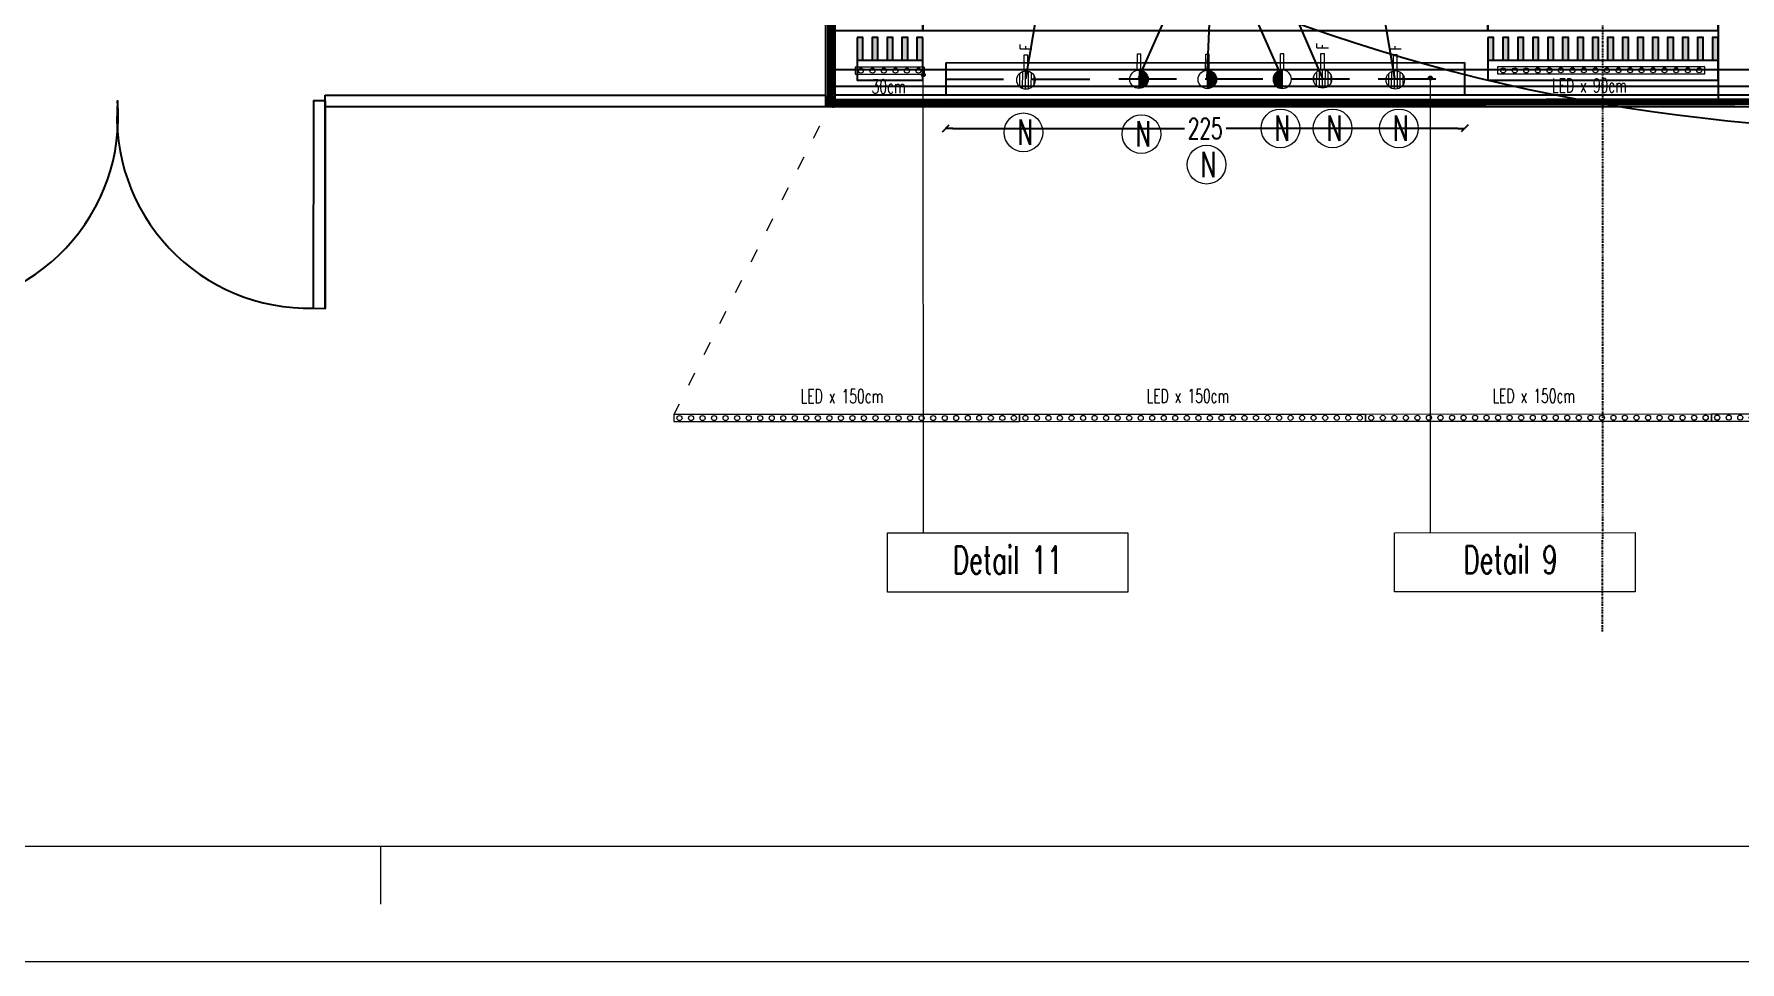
# Model space of a CAD drawing. Header units: millimetres. Extents: x 1734 to 22014, y 983 to 3953.
# Drawn here: x 2633 to 3373, y 983 to 1385 of the extents above; entities that cross this region are included whole.
import ezdxf

# ---------------------------------------------------------------- set-up
doc = ezdxf.new("R2010")
doc.units = ezdxf.units.MM
for name, pattern in [('ACAD_ISO03W100', [30, 12, -18]), ('DASHDOT', [25.4, 12.7, -6.35, 0, -6.35]), ('PUNTO2', [0.125, 0, -0.125]), ('TRATTEGGIATA', [0.75, 0.5, -0.25])]:
    doc.linetypes.add(name, pattern=pattern)
for name, color, linetype in [('CLNG_frame', 3, 'Continuous'), ('FA_struttura', 3, 'Continuous'), ('FLOO_areas', 6, 'Continuous'), ('LAY_frames', 3, 'Continuous'), ('LD_beam', 240, 'Continuous'), ('LD_pointing', 30, 'Continuous'), ('LD_quote', 242, 'Continuous'), ('MATERIALS_blackglass', 10, 'Continuous'), ('MATERIALS_bronzed steel', 21, 'Continuous'), ('SURVEY_axis', 8, 'Continuous'), ('SURVEY_doors', 2, 'Continuous'), ('SURVEY_leaseline', 30, 'Continuous'), ('SURVEY_window', 2, 'Continuous')]:
    doc.layers.add(name, color=color, linetype=linetype)
doc.layers.add('LD_light', color=240, linetype='Continuous', lineweight=5)
doc.layers.add('LD_text', color=7, linetype='Continuous', lineweight=9)
doc.styles.add('SIMPLEX', font='SIMPLEX.SHX', dxfattribs={"width": 0.65})
doc.dimstyles.new('Illuminazione 1_100', dxfattribs={"dimtxt": 9, "dimasz": 3, "dimexe": 0.05, "dimexo": 0.05, "dimgap": 1.5, "dimtad": 0, "dimdec": 0, "dimlfac": -1, "dimzin": 0, "dimdsep": 46, "dimtxsty": 'SIMPLEX', "dimblk": 'LINEET2S', "dimcen": 0, "dimdle": 0.1, "dimse1": 1, "dimse2": 1, "dimclrd": 7, "dimclrt": 256, "dimadec": 0, "dimazin": 0, "dimtfac": 1, "dimtdec": 0, "dimtix": 1, "dimtmove": 2, "dimatfit": 3, "dimldrblk": 'OBLIQUE', "dimfxl": 1, "dimtolj": 1, "dimarcsym": 0})

# ---------------------------------------------------------------- blocks, each defined once
blk = doc.blocks.new('a1')
at = {"layer": 'LD_text'}
blk.add_line((-1050, -2920), (-1050, -2945), dxfattribs=at)
for points in [[(-2100, 0), (2100, 0), (2100, -2970), (-2100, -2970)], [(-2050, -50), (2050, -50), (2050, -2920), (-2050, -2920)]]:
    blk.add_lwpolyline(points, close=True, dxfattribs=at)
blk = doc.blocks.new('*U45')
at = {"layer": 'LD_light'}
blk.add_circle((0, 0), 1.1, dxfattribs=at)
blk = doc.blocks.new('*U46')
at = {"layer": 'LD_light', "color": 0, "linetype": 'ByBlock', "lineweight": -2}
for p in [(0, 0), (5, 0), (10, 0), (15, 0), (20, 0), (25, 0), (30, 0), (35, 0), (40, 0), (45, 0), (50, 0), (55, 0), (60, 0), (65, 0), (70, 0), (75, 0), (80, 0), (85, 0), (90, 0), (95, 0), (100, 0), (105, 0), (110, 0), (115, 0), (120, 0), (125, 0), (130, 0), (135, 0), (140, 0), (145, 0)]:
    blk.add_blockref('*U45', p, dxfattribs=at)
blk = doc.blocks.new('sirio150')
at = {"layer": 'LD_light'}
for p, q in [((150, 1.5), (0, 1.5)), ((0, 1.5), (0, -1.5)), ((150, -1.5), (150, 1.5)), ((0, -1.5), (150, -1.5))]:
    blk.add_line(p, q, dxfattribs=at)
blk.add_blockref('*U46', (2.5, 0), dxfattribs=at)
at = {"layer": 'LD_light', "insert": (55.08, 12.52), "char_height": 6, "attachment_point": 1, "style": 'SIMPLEX'}
blk.add_mtext_dynamic_manual_height_columns('LED x 150cm', width=42.1053, gutter_width=125, heights=[0], dxfattribs=at)
blk = doc.blocks.new('purefplan')
at = {"layer": 'LD_light', "ltscale": 0.5}
h = blk.add_hatch(dxfattribs=at)
h.set_pattern_fill('LINE', color=70, scale=10.75, angle=360, style=0)
h.set_pattern_definition([(1e-08, (-3566.3279, -4637.8118), (-3e-10, 1.34375), [])])
h.paths.add_polyline_path([(4.3, 0, 1), (-4.3, 0, 1)])
at = {"layer": 'LD_light', "color": 70}
for p, q in [((4.22, 0.81), (11.81, 0.81)), ((11.81, 0.81), (11.81, -0.81)), ((4.22, -0.81), (11.81, -0.81))]:
    blk.add_line(p, q, dxfattribs=at)
blk.add_circle((0, 0), 4.3, dxfattribs=at)
at = {"layer": 'LD_light', "color": 70, "insert": (15.27, 0), "char_height": 5.46, "width": 8.0541, "attachment_point": 5, "rotation": 0, "style": 'SIMPLEX'}
blk.add_mtext('F', dxfattribs=at)
blk = doc.blocks.new('purefasciostrettoplan')
at = {"layer": 'LD_light'}
blk.add_hatch(color=256, dxfattribs=at).paths.add_polyline_path([(-4.3, 0, 1), (4.3, 0)])
for p, q in [((4.3, 0), (-4.3, 0)), ((4.22, 0.81), (11.81, 0.81)), ((11.81, 0.81), (11.81, -0.81)), ((4.22, -0.81), (11.81, -0.81))]:
    blk.add_line(p, q, dxfattribs=at)
blk.add_circle((0, 0), 4.3, dxfattribs=at)
blk = doc.blocks.new('LINEET2S')
blk.add_line((-1, 0), (0, 0))
at = {"color": 5}
blk.add_line((0.5, 0.5), (-0.5, -0.5), dxfattribs=at)
blk = doc.blocks.new('*D347')
at = {"layer": 'DEFPOINTS', "color": 0, "transparency": 16777216}
for p in [(3028.83, 1358.38), (3253.83, 1358.53), (3253.83, 1344)]:
    blk.add_point(p, dxfattribs=at)
at = {"layer": 'LD_beam', "color": 7, "lineweight": -2, "transparency": 16777216}
for p, q in [((3031.83, 1344), (3132.31, 1344)), ((3250.83, 1344), (3150.36, 1344))]:
    blk.add_line(p, q, dxfattribs=at)
at = {"layer": 'LD_beam', "color": 7, "lineweight": -2, "transparency": 16777216, "xscale": 3, "yscale": 3, "zscale": 3, "rotation": 180}
blk.add_blockref('LINEET2S', (3028.83, 1344), dxfattribs=at)
at = {"layer": 'LD_beam', "color": 7, "lineweight": -2, "transparency": 16777216, "xscale": 3, "yscale": 3, "zscale": 3}
blk.add_blockref('LINEET2S', (3253.83, 1344), dxfattribs=at)
at = {"layer": 'LD_beam', "transparency": 16777216, "insert": (3141.33, 1344), "char_height": 9, "attachment_point": 5, "style": 'SIMPLEX'}
blk.add_mtext('\\A1;225', dxfattribs=at)
blk = doc.blocks.new('_Oblique')
at = {"color": 0, "linetype": 'ByBlock', "lineweight": -2}
blk.add_line((-0.5, -0.5), (0.5, 0.5), dxfattribs=at)
blk = doc.blocks.new('n')
at = {"layer": 'LD_light'}
blk.add_circle((0, 0), 8.4, dxfattribs=at)
at = {"layer": 'LD_light', "style": 'SIMPLEX', "width": 0.65}
blk.add_text('N', height=11.01, dxfattribs=at).set_placement((-2.55, -5.41))

msp = doc.modelspace()

# ---------------------------------------------------------------- hatches: boundary and pattern name
at = {"layer": 'LD_text'}
h = msp.add_hatch(color=256, dxfattribs=at)
h.dxf.hatch_style = 1
edge = h.paths.add_edge_path()
edge.add_arc((3019.045, 1367.243), 0.855, 0, 360)
h = msp.add_hatch(color=256, dxfattribs=at)
h.dxf.hatch_style = 1
edge = h.paths.add_edge_path()
edge.add_arc((3238.957, 1365.826), 0.855, 0, 360)
at = {"layer": 'MATERIALS_bronzed steel'}
for points in [[(2992.835, 1383.376), (2990.335, 1383.376), (2990.335, 1373.376), (2992.835, 1373.376)], [(2999.335, 1383.376), (2996.835, 1383.376), (2996.835, 1373.376), (2999.335, 1373.376)], [(3005.835, 1383.376), (3003.335, 1383.376), (3003.335, 1373.376), (3005.835, 1373.376)], [(3012.335, 1383.376), (3009.835, 1383.376), (3009.835, 1373.376), (3012.335, 1373.376)], [(3018.835, 1383.376), (3016.335, 1383.376), (3016.335, 1373.376), (3018.835, 1373.376)], [(3266.331, 1383.376), (3263.831, 1383.376), (3263.831, 1373.376), (3266.331, 1373.376)], [(3272.831, 1383.376), (3270.331, 1383.376), (3270.331, 1373.376), (3272.831, 1373.376)], [(3279.331, 1383.376), (3276.831, 1383.376), (3276.831, 1373.376), (3279.331, 1373.376)], [(3285.831, 1383.376), (3283.331, 1383.376), (3283.331, 1373.376), (3285.831, 1373.376)], [(3292.331, 1383.376), (3289.831, 1383.376), (3289.831, 1373.376), (3292.331, 1373.376)], [(3298.831, 1383.376), (3296.331, 1383.376), (3296.331, 1373.376), (3298.831, 1373.376)], [(3305.331, 1383.376), (3302.831, 1383.376), (3302.831, 1373.376), (3305.331, 1373.376)], [(3311.831, 1383.376), (3309.331, 1383.376), (3309.331, 1373.376), (3311.831, 1373.376)], [(3318.331, 1383.376), (3315.831, 1383.376), (3315.831, 1373.376), (3318.331, 1373.376)], [(3324.831, 1383.376), (3322.331, 1383.376), (3322.331, 1373.376), (3324.831, 1373.376)], [(3331.331, 1383.376), (3328.831, 1383.376), (3328.831, 1373.376), (3331.331, 1373.376)], [(3337.831, 1383.376), (3335.331, 1383.376), (3335.331, 1373.376), (3337.831, 1373.376)], [(3344.331, 1383.376), (3341.831, 1383.376), (3341.831, 1373.376), (3344.331, 1373.376)], [(3350.831, 1383.376), (3348.331, 1383.376), (3348.331, 1373.376), (3350.831, 1373.376)], [(3357.331, 1383.376), (3354.831, 1383.376), (3354.831, 1373.376), (3357.331, 1373.376)], [(3363.831, 1383.376), (3361.331, 1383.376), (3361.331, 1373.376), (3363.831, 1373.376)]]:
    msp.add_hatch(color=144, dxfattribs=at).paths.add_polyline_path(points)

# ---------------------------------------------------------------- linework, layer by layer
at = {"layer": 'CLNG_frame', "color": 144}
msp.add_lwpolyline([(3018.835, 1386.376), (3018.835, 1389.375), (3263.831, 1389.375), (3263.831, 1386.376), (3363.831, 1386.376), (3363.831, 1389.375), (3593.831, 1389.375), (3593.831, 1386.376), (3693.831, 1386.376), (3693.831, 1389.375), (3938.829, 1389.379), (3938.829, 1386.376), (3976.901, 1386.376), (3976.901, 1358.376), (2980.762, 1358.376), (2980.762, 1386.376)], close=True, dxfattribs=at)
for points in [[(3976.901, 1369.368), (2980.762, 1369.368)], [(2980.762, 1362.372), (3976.901, 1362.372)]]:
    msp.add_lwpolyline(points, dxfattribs=at)
at = {"layer": 'FA_struttura'}
for p, q in [((3388.831, 1358.376), (2980.762, 1358.376)), ((2980.762, 1358.376), (2980.762, 1357.376)), ((2980.762, 1356.376), (2980.762, 1357.376)), ((3388.831, 1356.376), (2980.762, 1356.376)), ((2980.762, 1356.376), (2980.762, 1354.876)), ((3388.831, 1356.376), (2980.762, 1356.376)), ((2980.762, 1353.376), (2980.762, 1354.876)), ((3388.831, 1353.376), (2980.762, 1353.376))]:
    msp.add_line(p, q, dxfattribs=at)
at = {"layer": 'FLOO_areas', "color": 144}
msp.add_lwpolyline([(3018.835, 1511.376), (3018.835, 1386.376), (3263.831, 1386.376), (3263.831, 1511.376), (3363.831, 1511.376), (3363.831, 1355.376), (3593.831, 1355.376), (3593.831, 1511.376), (3693.831, 1511.376)], dxfattribs=at)
at = {"layer": 'LAY_frames'}
for p, q in [((2980.76, 1386.376), (2980.76, 1372.376)), ((2980.76, 1358.376), (2980.76, 1372.376)), ((3388.831, 1358.376), (2980.76, 1358.376))]:
    msp.add_line(p, q, dxfattribs=at)
at = {"layer": 'LAY_frames', "color": 144}
for points in [[(2992.835, 1373.376), (2992.835, 1383.376), (2990.335, 1383.376)], [(2990.335, 1383.376), (2990.335, 1364.876), (3018.835, 1364.876), (3018.835, 1383.376)], [(2999.335, 1373.376), (2999.335, 1383.376), (2996.835, 1383.376), (2996.835, 1373.376)], [(3005.835, 1373.376), (3005.835, 1383.376), (3003.335, 1383.376), (3003.335, 1373.376)], [(3012.335, 1373.376), (3012.335, 1383.376), (3009.835, 1383.376), (3009.835, 1373.376)], [(3018.835, 1383.376), (3016.335, 1383.376), (3016.335, 1373.376)], [(3266.331, 1373.376), (3266.331, 1383.376), (3263.831, 1383.376)], [(3263.831, 1383.376), (3263.831, 1364.876), (3363.831, 1364.876), (3363.831, 1383.376)], [(3272.831, 1373.376), (3272.831, 1383.376), (3270.331, 1383.376), (3270.331, 1373.376)], [(3279.331, 1373.376), (3279.331, 1383.376), (3276.831, 1383.376), (3276.831, 1373.376)], [(3285.831, 1373.376), (3285.831, 1383.376), (3283.331, 1383.376), (3283.331, 1373.376)], [(3292.331, 1373.376), (3292.331, 1383.376), (3289.831, 1383.376), (3289.831, 1373.376)], [(3298.831, 1373.376), (3298.831, 1383.376), (3296.331, 1383.376), (3296.331, 1373.376)], [(3305.331, 1373.376), (3305.331, 1383.376), (3302.831, 1383.376), (3302.831, 1373.376)], [(3311.831, 1373.376), (3311.831, 1383.376), (3309.331, 1383.376), (3309.331, 1373.376)], [(3318.331, 1373.376), (3318.331, 1383.376), (3315.831, 1383.376), (3315.831, 1373.376)], [(3324.831, 1373.376), (3324.831, 1383.376), (3322.331, 1383.376), (3322.331, 1373.376)], [(3331.331, 1373.376), (3331.331, 1383.376), (3328.831, 1383.376), (3328.831, 1373.376)], [(3337.831, 1373.376), (3337.831, 1383.376), (3335.331, 1383.376), (3335.331, 1373.376)], [(3344.331, 1373.376), (3344.331, 1383.376), (3341.831, 1383.376), (3341.831, 1373.376)], [(3350.831, 1373.376), (3350.831, 1383.376), (3348.331, 1383.376), (3348.331, 1373.376)], [(3357.331, 1373.376), (3357.331, 1383.376), (3354.831, 1383.376), (3354.831, 1373.376)], [(3363.831, 1383.376), (3361.331, 1383.376), (3361.331, 1373.376)], [(3018.835, 1373.376), (2990.335, 1373.376)], [(3363.831, 1373.376), (3263.831, 1373.376)]]:
    msp.add_lwpolyline(points, dxfattribs=at)
at = {"layer": 'LD_beam'}
for p, q in [((3028.828, 1372.377), (3253.824, 1372.533)), ((3028.828, 1372.379), (3028.834, 1358.377)), ((3253.824, 1372.533), (3253.833, 1358.531)), ((3028.834, 1358.377), (3253.833, 1358.533))]:
    msp.add_line(p, q, dxfattribs=at)
at = {"layer": 'LD_beam', "linetype": 'TRATTEGGIATA', "ltscale": 50}
msp.add_line((3028.831, 1365.377), (3253.829, 1365.533), dxfattribs=at)
at = {"layer": 'LD_beam'}
msp.add_arc((3445.175, 2120.695), 777.194, 244.692019, 296.817611, dxfattribs=at)
at = {"layer": 'LD_light'}
for p, q in [((3019.502, 1370.559), (2989.502, 1370.546)), ((2989.502, 1370.546), (2989.503, 1367.546)), ((3019.502, 1370.559), (3019.503, 1367.559)), ((3358.054, 1370.709), (3268.054, 1370.67)), ((3268.054, 1370.67), (3268.055, 1367.67)), ((3358.055, 1367.709), (3358.054, 1370.709)), ((2989.503, 1367.546), (3019.503, 1367.559)), ((3268.055, 1367.67), (3358.055, 1367.709))]:
    msp.add_line(p, q, dxfattribs=at)
for centre in [(2992.002, 1369.047), (2997.002, 1369.049), (3002.002, 1369.052), (3007.002, 1369.054), (3012.002, 1369.056), (3017.002, 1369.058), (3270.555, 1369.171), (3275.555, 1369.173), (3280.555, 1369.175), (3285.555, 1369.177), (3290.555, 1369.18), (3295.555, 1369.182), (3300.555, 1369.184), (3305.555, 1369.186), (3310.555, 1369.188), (3315.555, 1369.191), (3320.555, 1369.193), (3325.555, 1369.195), (3330.555, 1369.197), (3335.555, 1369.2), (3340.555, 1369.202), (3345.555, 1369.204), (3350.555, 1369.206), (3355.555, 1369.208)]:
    msp.add_circle(centre, 1.1, dxfattribs=at)
at = {"layer": 'LD_pointing'}
for p, q in [((3192.225, 1365.999), (3143.479, 1478.831)), ((3063.56, 1365.517), (3072.322, 1417.667)), ((3223.499, 1365.588), (3214.691, 1417.73)), ((3112.61, 1365.986), (3129.66, 1404.562)), ((3174.722, 1366.014), (3157.638, 1404.575)), ((3142.24, 1365.765), (3143.366, 1392.883))]:
    msp.add_line(p, q, dxfattribs=at)
at = {"layer": 'LD_text'}
for p, q in [((3019.133, 1168.648), (3019.045, 1367.243)), ((3239.045, 1168.746), (3238.957, 1365.826))]:
    msp.add_line(p, q, dxfattribs=at)
at = {"layer": 'LD_text', "color": 9, "linetype": 'ACAD_ISO03W100', "ltscale": 0.5}
msp.add_line((2980.76, 1358.377), (2910.846, 1219.9), dxfattribs=at)
at = {"layer": 'LD_text', "extrusion": (-4.51215e-12, 1.01727e-08, 1), "elevation": 0}
for points in [[(3223.405, 1168.739), (3327.751, 1168.785), (3327.762, 1143.08), (3223.417, 1143.034)], [(3003.483, 1168.641), (3107.828, 1168.641), (3107.84, 1142.982), (3003.495, 1142.936)]]:
    msp.add_lwpolyline(points, close=True, dxfattribs=at)
at = {"layer": 'LD_text'}
for centre in [(3019.045, 1367.243), (3238.957, 1365.826)]:
    msp.add_circle(centre, 0.855, dxfattribs=at)
at = {"layer": 'MATERIALS_blackglass', "color": 1}
for p, q in [((2979.762, 1391.376), (2979.762, 1353.376)), ((2980.762, 1391.376), (2980.762, 1353.376)), ((2979.762, 1353.376), (2980.262, 1353.376)), ((2980.762, 1353.376), (2980.262, 1353.376))]:
    msp.add_line(p, q, dxfattribs=at)
at = {"layer": 'SURVEY_axis', "color": 144, "linetype": 'DASHDOT', "ltscale": 0.04}
msp.add_line((3313.663, 1125.895), (3314.845, 3789.312), dxfattribs=at)
at = {"layer": 'SURVEY_doors', "color": 144}
for p, q in [((2754.579, 1355.929, 0), (2754.539, 1266.074, 0)), ((2759.679, 1355.927, 0), (2759.639, 1265.927, 0))]:
    msp.add_line(p, q, dxfattribs=at)
at = {"layer": 'SURVEY_doors', "color": 144, "elevation": 0}
msp.add_lwpolyline([(2584.739, 1266.004, 0.4451649), (2669.679, 1355.967, 0.4464442), (2754.539, 1266.074)], format="xyb", dxfattribs=at)
at = {"layer": 'SURVEY_leaseline', "color": 144, "linetype": 'DASHDOT', "ltscale": 0.02, "const_width": 3}
msp.add_lwpolyline([(4337.689, 1362.533), (4337.298, 1357.178), (4093.236, 1356.544), (2978.773, 1355.052), (2979.095, 2115.296), (2413.13, 2116.393), (2415.718, 3596.496)], dxfattribs=at)
at = {"layer": 'SURVEY_window', "color": 144}
msp.add_lwpolyline([(2976.774, 1391.142), (2980.762, 1391.142), (2980.76, 1353.376), (2976.772, 1353.376)], close=True, dxfattribs=at)
at = {"layer": 'SURVEY_window', "color": 144, "elevation": 0}
for points in [[(2759.679, 1355.927), (2754.579, 1355.929), (2754.539, 1266.074), (2759.639, 1265.927), (2759.68, 1358.376)], [(2976.774, 1358.171), (2976.772, 1353.399), (2759.678, 1353.376)], [(2759.68, 1358.376), (2976.774, 1358.399)]]:
    msp.add_lwpolyline(points, dxfattribs=at)

# ---------------------------------------------------------------- block references
msp.add_blockref('a1', (3833.729, 3952.667))
at = {"layer": 'LD_light'}
for name, p, xscale, yscale, zscale, rotation in [('purefplan', (3063.577, 1364.965), 0.9302325581395451, 0.9302325581395451, 0.9302325581395451, 89.72166335946281), ('purefasciostrettoplan', (3112.61, 1365.306), 0.9302325581395449, 0.9302325581395449, 0.9302325581395449, 89.72166335456596), ('purefasciostrettoplan', (3142.24, 1365.213), 0.9302325581395449, 0.9302325581395449, 0.9302325581395449, 89.72166335456596), ('purefasciostrettoplan', (3174.723, 1365.333), -0.9302325581395443, 0.9302325581395448, 0.9302325581395448, 270.3291645161834), ('purefplan', (3192.225, 1365.447), 0.9302325581395442, 0.9302325581395442, 0.9302325581395442, 89.72166335946783), ('purefplan', (3223.747, 1365.036), 0.9302325581395452, 0.9302325581395452, 0.9302325581395452, 89.72166335946474)]:
    msp.add_blockref(name, p, dxfattribs=dict(at, xscale=xscale, yscale=yscale, zscale=zscale, rotation=rotation))
at = {"layer": 'LD_light', "rotation": 0.02541393537362653}
for p in [(2910.847, 1218.4), (3060.847, 1218.466), (3210.847, 1218.533), (3360.847, 1218.599)]:
    msp.add_blockref('sirio150', p, dxfattribs=at)
at = {"layer": 'LD_quote', "linetype": 'PUNTO2', "rotation": 0.02541393537362653}
for p in [(3062.5, 1342.291), (3113.656, 1341.541), (3173.943, 1344.005), (3196.543, 1344.005), (3225.31, 1344.005), (3141.924, 1328.292)]:
    msp.add_blockref('n', p, dxfattribs=at)

# ---------------------------------------------------------------- texts
at = {"layer": 'LD_light', "char_height": 6, "attachment_point": 1, "rotation": 0.025414, "style": 'SIMPLEX'}
for s, width, insert in [('30cm', 17.32496, (2996.686, 1365.203)), ('LED x 90cm', 42.10532, (3291.724, 1365.618))]:
    msp.add_mtext_dynamic_manual_height_columns(s, width=width, gutter_width=125, heights=[0], dxfattribs=dict(at, insert=insert))
at = {"layer": 'LD_text', "extrusion": (-4.51215e-12, 1.01727e-08, 1), "char_height": 12, "width": 84.34508, "attachment_point": 1, "text_direction": (1, 0.000444, 0), "style": 'SIMPLEX'}
for s, insert in [('\\pi18.401,t20.021;Detail 11', (3013.486, 1162.878, 0)), ('\\pi19.887,t21.507;Detail 9', (3233.408, 1162.976, 0))]:
    msp.add_mtext(s, dxfattribs=dict(at, insert=insert))

# ---------------------------------------------------------------- dimensions: what is measured, and where the dimension line sits
at = {"layer": 'LD_beam'}
dim = msp.add_linear_dim(base=(3253.833, 1344.005), p1=(3028.834, 1358.377), p2=(3253.833, 1358.531), dimstyle='Illuminazione 1_100', dxfattribs=at)
dim.commit()
dim.dimension.update_dxf_attribs({"geometry": '*D347', "text_midpoint": (3141.334, 1344.005)})

doc.saveas('drawing.dxf')
